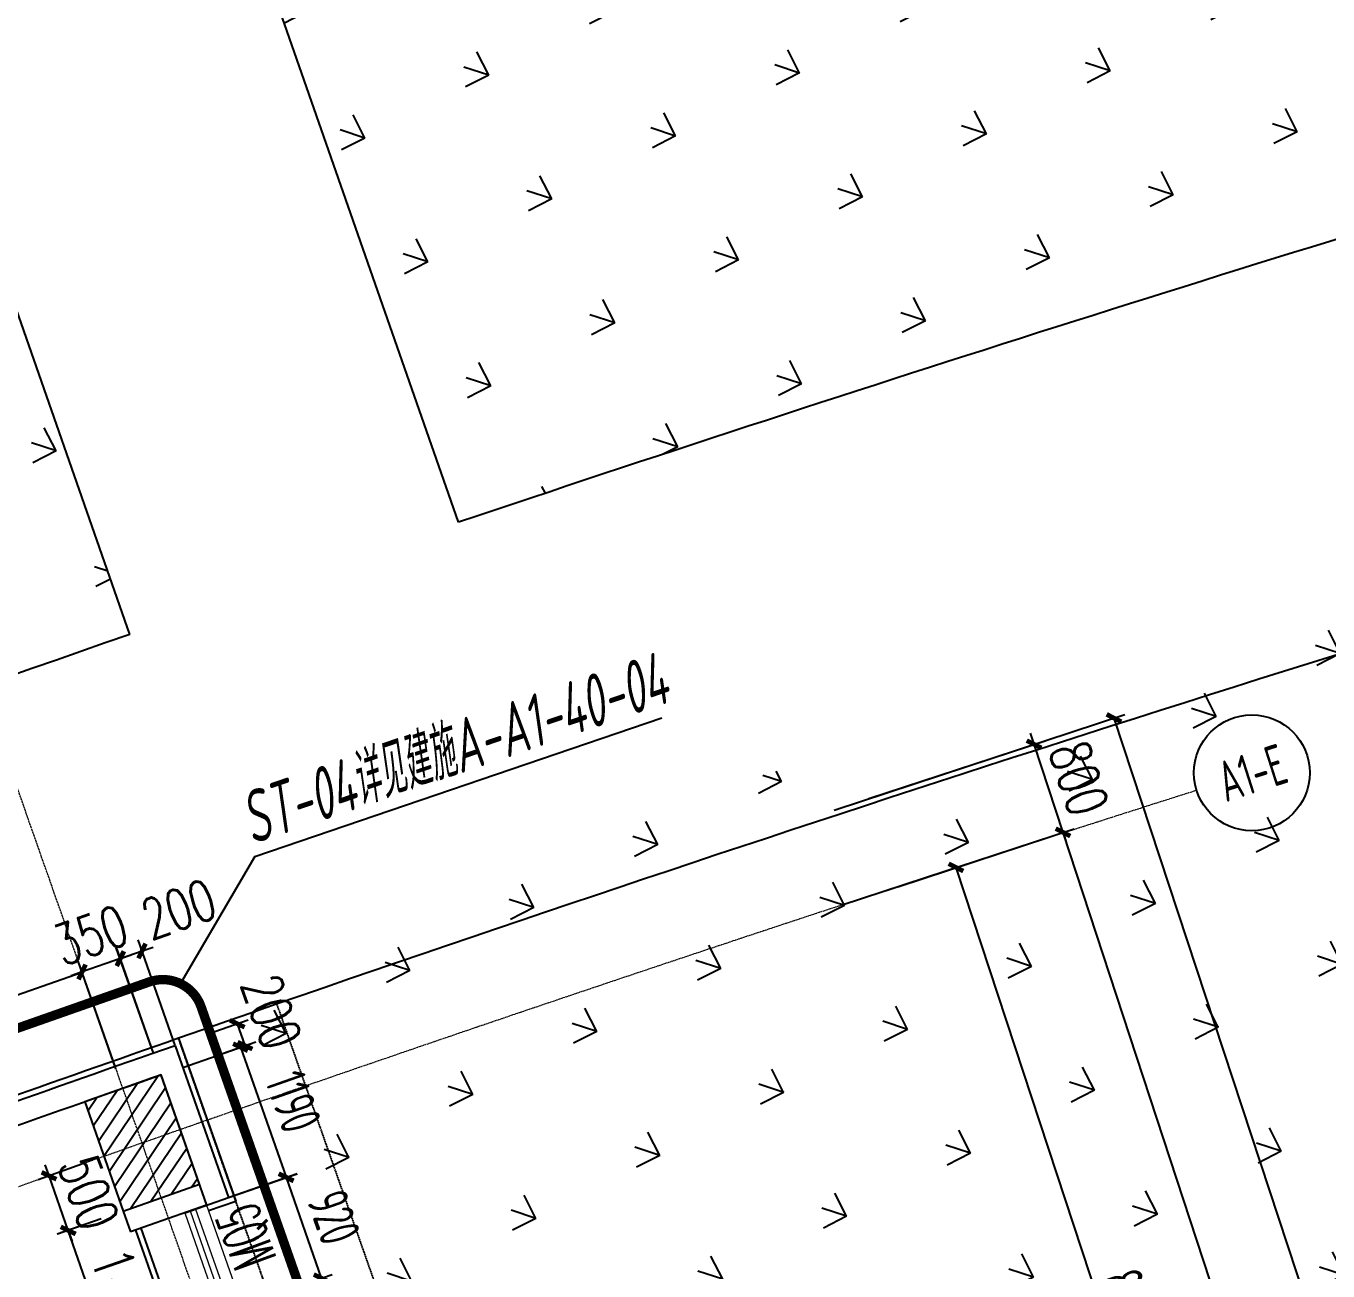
# Model space of a CAD drawing. Header units: millimetres. Extents: x -167 to 12027559, y -6694179 to 6449.
# Drawn here: x 11672759 to 11683999, y -6396486 to -6385738 of the extents above; entities that cross this region are included whole.
import ezdxf
from ezdxf.enums import TextEntityAlignment as Align

# ---------------------------------------------------------------- set-up
doc = ezdxf.new("R2010")
doc.units = ezdxf.units.MM
doc.header["$LTSCALE"] = 10
for name, pattern in [('A1-RG-AXIS$0$CENTER', [50.8, 31.75, -6.35, 6.35, -6.35]), ('A1-RI-F1$0$CENTER2', [1.125, 0.75, -0.125, 0.125, -0.125]), ('A1-RI-F1$0$Dash', [6, 3, -3]), ('A1-RI-F1$0$DASHED', [0.75, 0.5, -0.25]), ('A1-RI-F1$0$HIDDEN', [0.375, 0.25, -0.125])]:
    doc.linetypes.add(name, pattern=pattern)
for name, color, linetype in [('A1-RD-1F$0$A-DIMS-1：100', 1, 'Continuous'), ('A1-RD-1F$0$A-WALL', 7, 'Continuous'), ('A1-RD-1F$0$外保温', 41, 'Continuous'), ('A1-RG-AXIS$0$A-COLU-HATH', 8, 'Continuous'), ('A1-RG-AXIS$0$A-COLUMN', 7, 'Continuous'), ('A1-RG-AXIS$0$A-DIMS-100', 1, 'Continuous'), ('A1-RG-AXIS$0$A-SYMB-NAME', 13, 'Continuous'), ('A1-RI-F1$0$442 Site - clean$0$mry-green area hatch', 76, 'Continuous'), ('A1-RI-F1$0$442 Site - clean$0$mry-roads', 2, 'Continuous'), ('A1-RI-F1$0$A-DIMS-1：100', 1, 'Continuous'), ('A1-RI-F1$0$A-FUZHUXIAN', 55, 'Continuous'), ('A1-RI-F1$0$A-SYMB', 4, 'Continuous'), ('A1-RI-F1$0$A-TEXT', 4, 'Continuous'), ('A1-RI-F1$0$A-WALL', 7, 'Continuous'), ('A1-RI-F1$0$G-ACCS', 7, 'Continuous'), ('A1-RI-F1$0$G-EVAC', 5, 'Continuous'), ('A1-RI-F1$0$N-SYMB-DOOR', 13, 'Continuous'), ('A1-RI-F1$0$N-SYMB-DOOR1', 13, 'Continuous'), ('A1-RI-F1$0$N-SYMB-DOOR2', 13, 'Continuous'), ('A1-RI-F1$0$道路中线_内部道路', 3, 'A1-RI-F1$0$CENTER2')]:
    doc.layers.add(name, color=color, linetype=linetype)
doc.layers.add('A1-RD-1F$0$A1-RI-F3$0$mry-interior handrail', color=4, linetype='Continuous', lineweight=9)
doc.layers.add('A1-RG-AXIS$0$A-GRID', color=1, linetype='A1-RG-AXIS$0$CENTER', lineweight=9)
doc.styles.add('A1-RD-1F$0$XD2008', font='xd-hzs.shx', dxfattribs={"width": 0.7, "bigfont": 'xd-hztxt.shx'})
doc.styles.add('A1-RG-AXIS$0$A1-RG-AXIS$0$XD2008', font='xd-hzs.shx', dxfattribs={"width": 0.7, "bigfont": 'xd-hztxt.shx'})
doc.styles.add('A1-RG-AXIS$0$XD2008', font='xd-hzs.shx', dxfattribs={"width": 0.7, "bigfont": 'xd-hztxt.shx'})
doc.styles.add('A1-RI-F1$0$ECADI', font='gbeitc.shx', dxfattribs={"width": 0.7, "bigfont": 'gbcbig.shx'})
doc.styles.add('A1-RI-F1$0$ECADI-SYM', font='simplex.shx', dxfattribs={"width": 0.7, "bigfont": 'hztxt.shx'})
doc.styles.add('A1-RI-F1$0$XD2008', font='txt.shx', dxfattribs={"width": 0.7, "bigfont": 'xd-hztxt.shx'})
doc.dimstyles.new('A1-RD-1F$0$XD100$0', dxfattribs={"dimscale": 100, "dimtxt": 3.5, "dimasz": 2, "dimexe": 1, "dimexo": 2, "dimgap": 1, "dimtad": 1, "dimdec": 0, "dimdsep": 46, "dimtxsty": 'A1-RD-1F$0$XD2008', "dimblk": 'A1-RD-1F$0$_ArchTick', "dimblk1": 'A1-RD-1F$0$_ArchTick', "dimblk2": 'A1-RD-1F$0$_ArchTick', "dimsah": 1, "dimcen": 2.5, "dimclrd": 1, "dimclre": 1, "dimclrt": 4, "dimaunit": 1, "dimadec": 0, "dimazin": 0, "dimtfac": 1, "dimtdec": 0, "dimtix": 1, "dimtmove": 2, "dimatfit": 3, "dimfxl": 0, "dimtolj": 1, "dimtzin": 0, "dimarcsym": 0})
doc.dimstyles.new('A1-RG-AXIS$0$XD100$0', dxfattribs={"dimscale": 100, "dimtxt": 5.5, "dimasz": 1, "dimexe": 1, "dimexo": 2, "dimgap": 0.5, "dimtad": 1, "dimdec": 0, "dimdsep": 46, "dimtxsty": 'A1-RG-AXIS$0$XD2008', "dimblk": 'A1-RG-AXIS$0$_ArchTick', "dimblk1": 'A1-RG-AXIS$0$_ArchTick', "dimblk2": 'A1-RG-AXIS$0$_ArchTick', "dimsah": 1, "dimcen": 2.5, "dimclrt": 4, "dimazin": 0, "dimtfac": 1, "dimtdec": 0, "dimtix": 1, "dimtmove": 0, "dimatfit": 3, "dimfxl": 0, "dimtolj": 1, "dimtzin": 0, "dimarcsym": 0})
doc.dimstyles.new('A1-RI-F1$0$XD100$0', dxfattribs={"dimscale": 100, "dimtxt": 3.5, "dimasz": 2, "dimexe": 1, "dimexo": 2, "dimgap": 1, "dimtad": 1, "dimdec": 0, "dimdsep": 46, "dimtxsty": 'A1-RI-F1$0$XD2008', "dimblk1": 'A1-RI-F1$0$_ArchTick', "dimblk2": 'A1-RI-F1$0$_ArchTick', "dimsah": 1, "dimcen": 2.5, "dimclrd": 1, "dimclre": 1, "dimclrt": 4, "dimaunit": 1, "dimadec": 0, "dimazin": 0, "dimtfac": 1, "dimtdec": 0, "dimtix": 1, "dimtmove": 2, "dimatfit": 3, "dimfxl": 0, "dimtolj": 1, "dimtzin": 0, "dimarcsym": 0})
pattern_1 = [(161.94682, (-11520186.1, 6499236.26), (-1069.71302, -543.795965), [225, -1472.05628]), (116.94682, (-11520186.1, 6499236.3), (-1069.71302, -543.79596), [225, -975]), (206.94682, (-11520186.1, 6499236.3), (543.79596, -1069.71302), [225, -975])]

# ---------------------------------------------------------------- blocks, each defined once
blk = doc.blocks.new('A1-RG-AXIS$0$_ArchTick')
at = {"color": 0, "linetype": 'ByBlock', "const_width": 0.4}
blk.add_lwpolyline([(-0.5, -0.5), (0.5, 0.5)], dxfattribs=at)
blk = doc.blocks.new('*D683')
at = {"layer": 'A1-RG-AXIS$0$A-DIMS-100', "color": 0, "lineweight": -2}
for p, q in [((11680096, -6393230), (11681807, -6392668)), ((11690356, -6419016), (11681712, -6392699)), ((11688740, -6419547), (11690451, -6418985))]:
    blk.add_line(p, q, dxfattribs=at)
at = {"layer": 'Defpoints', "color": 0}
for p in [(11681712, -6392699), (11679906, -6393293), (11688550, -6419609)]:
    blk.add_point(p, dxfattribs=at)
at = {"layer": 'A1-RG-AXIS$0$A-DIMS-100', "color": 0, "lineweight": -2, "xscale": 100, "yscale": 100, "zscale": 100}
for p, rotation in [((11681712, -6392699), 108.182712823025), ((11690356, -6419016), 288.182712823025)]:
    blk.add_blockref('A1-RG-AXIS$0$_ArchTick', p, dxfattribs=dict(at, rotation=rotation))
at = {"layer": 'A1-RG-AXIS$0$A-DIMS-100', "color": 4, "insert": (11686260, -6405784), "char_height": 375, "attachment_point": 5, "rotation": 288.1827, "style": 'A1-RG-AXIS$0$XD2008'}
blk.add_mtext('\\A1;27700', dxfattribs=at)
blk = doc.blocks.new('*D686')
at = {"layer": 'A1-RG-AXIS$0$A-DIMS-100', "color": 0, "lineweight": -2}
for p, q in [((11679796, -6393329), (11680883, -6392971)), ((11683323, -6400695), (11680788, -6393002)), ((11682332, -6401022), (11683418, -6400664))]:
    blk.add_line(p, q, dxfattribs=at)
at = {"layer": 'Defpoints', "color": 0}
for p in [(11680788, -6393002), (11679606, -6393391), (11682142, -6401084)]:
    blk.add_point(p, dxfattribs=at)
at = {"layer": 'A1-RG-AXIS$0$A-DIMS-100', "color": 0, "lineweight": -2, "xscale": 100, "yscale": 100, "zscale": 100}
for p, rotation in [((11680788, -6393002), 108.2397998855985), ((11683323, -6400695), 288.2397998855985)]:
    blk.add_blockref('A1-RG-AXIS$0$_ArchTick', p, dxfattribs=dict(at, rotation=rotation))
at = {"layer": 'A1-RG-AXIS$0$A-DIMS-100', "color": 4, "insert": (11682281, -6396774), "char_height": 375, "attachment_point": 5, "rotation": 288.2398, "style": 'A1-RG-AXIS$0$XD2008'}
blk.add_mtext('\\A1;8100', dxfattribs=at)
blk = doc.blocks.new('A1-RG-AXIS$0$colu')
at = {"layer": 'A1-RG-AXIS$0$A-COLU-HATH', "linetype": 'ByBlock'}
h = blk.add_hatch(dxfattribs=at)
h.set_pattern_fill('ANSI31', color=256, scale=888, angle=11, style=0)
h.set_pattern_definition([(56, (-5304, 12651), (-92.02317055, 62.0704123), [])])
h.paths.add_polyline_path([(11591264, -6433839), (11591159, -6433557), (11590222, -6433908), (11590400, -6434382)])
h.paths.add_polyline_path([(11582706, -6437301), (11582516, -6436795), (11581580, -6437146), (11581701, -6437474)])
h.paths.add_polyline_path([(11590472, -6449024), (11591080, -6449817), (11591635, -6449392), (11591027, -6448598)])
h.paths.add_polyline_path([(11597647, -6443800), (11598174, -6444530), (11598741, -6444120), (11598215, -6443391)])
h.paths.add_polyline_path([(11585545, -6442594), (11586154, -6443388), (11586709, -6442962), (11586101, -6442168)])
h.paths.add_polyline_path([(11592849, -6437150), (11593376, -6437880), (11593943, -6437471), (11593417, -6436741)])
h.paths.add_polyline_path([(11606395, -6455924), (11606921, -6456654), (11607489, -6456244), (11606962, -6455514)])
h.paths.add_polyline_path([(11601626, -6449315), (11602153, -6450044), (11602720, -6449635), (11602194, -6448905)])
edge = h.paths.add_edge_path()
edge.add_arc((11595249, -6454684), 425, 0, 360)
edge = h.paths.add_edge_path()
edge.add_arc((11600176, -6461115), 425, 0, 360)
h.paths.add_polyline_path([(11613307, -6451074), (11613812, -6451818), (11614392, -6451425), (11613886, -6450680)])
h.paths.add_polyline_path([(11620356, -6446424), (11620839, -6447183), (11621430, -6446806), (11620946, -6446047)])
h.paths.add_polyline_path([(11615974, -6439552), (11616458, -6440311), (11617048, -6439934), (11616564, -6439175)])
h.paths.add_polyline_path([(11608730, -6444330), (11609235, -6445075), (11609815, -6444682), (11609309, -6443937)])
h.paths.add_polyline_path([(11600306, -6431919), (11600812, -6432664), (11601391, -6432270), (11600885, -6431526)])
h.paths.add_polyline_path([(11607910, -6426904), (11608394, -6427663), (11608984, -6427286), (11608500, -6426527)])
h.paths.add_polyline_path([(11630302, -6423285), (11630693, -6423983), (11631129, -6423739), (11630739, -6423040)])
h.paths.add_polyline_path([(11626248, -6416039), (11626639, -6416737), (11627075, -6416493), (11626684, -6415795)])
h.paths.add_polyline_path([(11627535, -6441978), (11627997, -6442751), (11628598, -6442392), (11628136, -6441619)])
h.paths.add_polyline_path([(11634839, -6437741), (11635279, -6438526), (11635889, -6438184), (11635450, -6437399)])
h.paths.add_polyline_path([(11615655, -6422109), (11616117, -6422881), (11616718, -6422522), (11616256, -6421750)])
h.paths.add_polyline_path([(11619863, -6429147), (11620325, -6429919), (11620926, -6429560), (11620464, -6428788)])
h.paths.add_polyline_path([(11630859, -6430629), (11631299, -6431414), (11631910, -6431072), (11631470, -6430287)])
h.paths.add_polyline_path([(11627539, -6424694), (11627978, -6425480), (11628589, -6425138), (11628150, -6424353)])
h.paths.add_polyline_path([(11623353, -6434983), (11623815, -6435756), (11624415, -6435396), (11623953, -6434624)])
h.paths.add_polyline_path([(11623535, -6417538), (11623974, -6418324), (11624585, -6417982), (11624146, -6417197)])
h.paths.add_polyline_path([(11635339, -6420464), (11635756, -6421262), (11636376, -6420938), (11635960, -6420140)])
h.paths.add_polyline_path([(11645506, -6407138), (11645842, -6407864), (11645388, -6408074), (11645053, -6407348)])
h.paths.add_polyline_path([(11648218, -6414201), (11648554, -6414927), (11649008, -6414718), (11648672, -6413991)])
h.paths.add_polyline_path([(11649797, -6429904), (11650191, -6430713), (11650820, -6430407), (11650426, -6429597)])
h.paths.add_polyline_path([(11632163, -6412872), (11631542, -6413196), (11632283, -6414615), (11632904, -6414290)])
h.paths.add_polyline_path([(11648553, -6404923), (11647915, -6405211), (11648573, -6406669), (11649211, -6406381)])
h.paths.add_polyline_path([(11638488, -6426491), (11638905, -6427289), (11639525, -6426965), (11639108, -6426167)])
h.paths.add_polyline_path([(11646232, -6422575), (11646626, -6423384), (11647255, -6423078), (11646862, -6422268)])
h.paths.add_polyline_path([(11643258, -6416460), (11643651, -6417269), (11644281, -6416963), (11643887, -6416153)])
edge = h.paths.add_edge_path()
edge.add_arc((11640554, -6410101), 425, 0, 360)
h.paths.add_polyline_path([(11642262, -6433715), (11642678, -6434512), (11643299, -6434188), (11642882, -6433391)])
h.paths.add_polyline_path([(11657439, -6426310), (11657809, -6427131), (11658447, -6426843), (11658077, -6426022)])
h.paths.add_polyline_path([(11654086, -6418882), (11654456, -6419702), (11655094, -6419414), (11654724, -6418594)])
h.paths.add_polyline_path([(11659423, -6409141), (11659770, -6409971), (11660416, -6409702), (11660069, -6408871)])
h.paths.add_polyline_path([(11651288, -6412684), (11651658, -6413504), (11652296, -6413216), (11651926, -6412396)])
h.paths.add_polyline_path([(11672567, -6404095), (11672841, -6404846), (11673311, -6404675), (11673037, -6403924)])
h.paths.add_polyline_path([(11669749, -6396288), (11670092, -6397229), (11670562, -6397058), (11670219, -6396117)])
h.paths.add_polyline_path([(11678236, -6409178), (11678568, -6410121), (11679228, -6409889), (11678897, -6408946)])
h.paths.add_polyline_path([(11675949, -6402668), (11676281, -6403611), (11676941, -6403379), (11676610, -6402436)])
h.paths.add_polyline_path([(11662042, -6415416), (11662388, -6416247), (11663034, -6415977), (11662688, -6415147)])
h.paths.add_polyline_path([(11670094, -6412181), (11670417, -6413021), (11671070, -6412770), (11670748, -6411930)])
h.paths.add_polyline_path([(11656266, -6401573), (11656651, -6402496), (11657297, -6402226), (11656912, -6401304)])
h.paths.add_polyline_path([(11664718, -6398177), (11665077, -6399111), (11665730, -6398860), (11665372, -6397926)])
h.paths.add_polyline_path([(11667657, -6405832), (11667980, -6406673), (11668633, -6406422), (11668311, -6405582)])
h.paths.add_polyline_path([(11673265, -6395025), (11673596, -6395969), (11674256, -6395737), (11673925, -6394793)])
edge = h.paths.add_edge_path()
edge.add_arc((11681417, -6417175), 425, 0, 360)
h.paths.add_polyline_path([(11673015, -6419789), (11673338, -6420629), (11673991, -6420379), (11673669, -6419538)])
h.paths.add_polyline_path([(11665180, -6422938), (11665527, -6423769), (11666173, -6423499), (11665826, -6422668)])
at = {"layer": 'A1-RG-AXIS$0$A-COLUMN'}
blk.add_lwpolyline([(11673265, -6395025), (11673596, -6395969), (11674256, -6395737), (11673925, -6394793)], close=True, dxfattribs=at)
blk = doc.blocks.new('A1-RG-AXIS$0$A1zhouhao')
at = {"color": 13}
blk.add_circle((11937809, -6402822), 500, dxfattribs=at)
at = {"style": 'A1-RG-AXIS$0$A1-RG-AXIS$0$XD2008', "width": 0.7}
blk.add_attdef('GRID', text='', height=500, dxfattribs=at).set_placement((11937809, -6402822), align=Align.MIDDLE)
blk = doc.blocks.new('A1-RI-F1$0$_ArchTick')
at = {"color": 0, "linetype": 'ByBlock', "const_width": 0.4}
blk.add_lwpolyline([(-0.5, -0.5), (0.5, 0.5)], dxfattribs=at)
blk = doc.blocks.new('*D132')
at = {"layer": 'A1-RI-F1$0$A-DIMS-1：100', "color": 1, "linetype": 'ByBlock', "lineweight": -2}
for p, q in [((11674330, -6394439), (11674677, -6394318)), ((11674582, -6394351), (11674649, -6394540)), ((11674397, -6394628), (11674743, -6394507))]:
    blk.add_line(p, q, dxfattribs=at)
at = {"layer": 'Defpoints', "color": 0, "linetype": 'ByBlock'}
for p in [(11674142, -6394506), (11674649, -6394540), (11674208, -6394695)]:
    blk.add_point(p, dxfattribs=at)
at = {"layer": 'A1-RI-F1$0$A-DIMS-1：100', "color": 1, "linetype": 'ByBlock', "lineweight": -2, "xscale": 100, "yscale": 100, "zscale": 100}
for p, rotation in [((11674582, -6394351), 109.3579411780255), ((11674649, -6394540), 289.3579411780254)]:
    blk.add_blockref('A1-RI-F1$0$_ArchTick', p, dxfattribs=dict(at, rotation=rotation))
at = {"layer": 'A1-RI-F1$0$A-DIMS-1：100', "color": 4, "linetype": 'ByBlock', "insert": (11674877, -6394248), "char_height": 350, "attachment_point": 5, "rotation": 289.3579, "style": 'A1-RI-F1$0$XD2008'}
blk.add_mtext('\\A1;200', dxfattribs=at)
blk = doc.blocks.new('*D133')
at = {"layer": 'A1-RI-F1$0$A-DIMS-1：100', "color": 1, "linetype": 'ByBlock', "lineweight": -2}
for p, q in [((11679737, -6392507), (11682247, -6391681)), ((11682152, -6391712), (11691055, -6418786)), ((11688640, -6419580), (11691150, -6418754))]:
    blk.add_line(p, q, dxfattribs=at)
at = {"layer": 'Defpoints', "color": 0, "linetype": 'ByBlock'}
for p in [(11679547, -6392569), (11691055, -6418786), (11688450, -6419642)]:
    blk.add_point(p, dxfattribs=at)
at = {"layer": 'A1-RI-F1$0$A-DIMS-1：100', "color": 1, "linetype": 'ByBlock', "lineweight": -2, "xscale": 100, "yscale": 100, "zscale": 100}
for p, rotation in [((11682152, -6391712), 108.2035673494226), ((11691055, -6418786), 288.2035673494226)]:
    blk.add_blockref('A1-RI-F1$0$_ArchTick', p, dxfattribs=dict(at, rotation=rotation))
at = {"layer": 'A1-RI-F1$0$A-DIMS-1：100', "color": 4, "linetype": 'ByBlock', "insert": (11686865, -6405163), "char_height": 350, "attachment_point": 5, "rotation": 288.2036, "style": 'A1-RI-F1$0$XD2008'}
blk.add_mtext('\\A1;28500', dxfattribs=at)
blk = doc.blocks.new('*D134')
at = {"layer": 'A1-RI-F1$0$A-DIMS-1：100', "color": 1, "linetype": 'ByBlock', "lineweight": -2}
for p, q in [((11681462, -6391939), (11681431, -6391844)), ((11680036, -6392408), (11681557, -6391908)), ((11681712, -6392699), (11681462, -6391939)), ((11680286, -6393168), (11681807, -6392668)), ((11681712, -6392699), (11681743, -6392794))]:
    blk.add_line(p, q, dxfattribs=at)
at = {"layer": 'Defpoints', "color": 0, "linetype": 'ByBlock'}
for p in [(11681462, -6391939), (11679846, -6392471), (11680096, -6393230)]:
    blk.add_point(p, dxfattribs=at)
at = {"layer": 'A1-RI-F1$0$A-DIMS-1：100', "color": 1, "linetype": 'ByBlock', "lineweight": -2, "xscale": 100, "yscale": 100, "zscale": 100}
for p, rotation in [((11681462, -6391939), 288.2035673495805), ((11681712, -6392699), 108.2035673495804)]:
    blk.add_blockref('A1-RI-F1$0$_ArchTick', p, dxfattribs=dict(at, rotation=rotation))
at = {"layer": 'A1-RI-F1$0$A-DIMS-1：100', "color": 4, "linetype": 'ByBlock', "insert": (11681848, -6392233), "char_height": 350, "attachment_point": 5, "rotation": 288.2036, "style": 'A1-RI-F1$0$XD2008'}
blk.add_mtext('\\A1;800', dxfattribs=at)
blk = doc.blocks.new('*D249')
at = {"layer": 'A1-RI-F1$0$A-DIMS-1：100', "color": 1, "linetype": 'ByBlock', "lineweight": -2}
for p, q in [((11674047, -6394539), (11673727, -6393628)), ((11673572, -6393789), (11673477, -6393822)), ((11673859, -6394605), (11673538, -6393695)), ((11673572, -6393789), (11673760, -6393723)), ((11673760, -6393723), (11673855, -6393689))]:
    blk.add_line(p, q, dxfattribs=at)
at = {"layer": 'Defpoints', "color": 0, "linetype": 'ByBlock'}
for p in [(11673760, -6393723), (11673925, -6394794), (11674114, -6394728)]:
    blk.add_point(p, dxfattribs=at)
at = {"layer": 'A1-RI-F1$0$A-DIMS-1：100', "color": 1, "linetype": 'ByBlock', "lineweight": -2, "xscale": 100, "yscale": 100, "zscale": 100}
for p, rotation in [((11673760, -6393723), 199.3816226689408), ((11673572, -6393789), 19.38162266894076)]:
    blk.add_blockref('A1-RI-F1$0$_ArchTick', p, dxfattribs=dict(at, rotation=rotation))
at = {"layer": 'A1-RI-F1$0$A-DIMS-1：100', "color": 4, "linetype": 'ByBlock', "insert": (11674077, -6393363), "char_height": 350, "attachment_point": 5, "rotation": 19.3816, "style": 'A1-RI-F1$0$XD2008'}
blk.add_mtext('\\A1;200', dxfattribs=at)
blk = doc.blocks.new('*D250')
at = {"layer": 'A1-RI-F1$0$A-DIMS-1：100', "color": 1, "linetype": 'ByBlock', "lineweight": -2}
for p, q in [((11673573, -6393789), (11673242, -6393904)), ((11673859, -6394605), (11673539, -6393694)), ((11673573, -6393789), (11673667, -6393756)), ((11673242, -6393904), (11673148, -6393938)), ((11673529, -6394721), (11673209, -6393810))]:
    blk.add_line(p, q, dxfattribs=at)
at = {"layer": 'Defpoints', "color": 0, "linetype": 'ByBlock'}
for p in [(11673242, -6393904), (11673925, -6394794), (11673595, -6394909)]:
    blk.add_point(p, dxfattribs=at)
at = {"layer": 'A1-RI-F1$0$A-DIMS-1：100', "color": 1, "linetype": 'ByBlock', "lineweight": -2, "xscale": 100, "yscale": 100, "zscale": 100}
for p, rotation in [((11673573, -6393789), 199.3254333161719), ((11673242, -6393904), 19.32543331617187)]:
    blk.add_blockref('A1-RI-F1$0$_ArchTick', p, dxfattribs=dict(at, rotation=rotation))
at = {"layer": 'A1-RI-F1$0$A-DIMS-1：100', "color": 4, "linetype": 'ByBlock', "insert": (11673316, -6393587), "char_height": 350, "attachment_point": 5, "rotation": 19.3254, "style": 'A1-RI-F1$0$XD2008'}
blk.add_mtext('\\A1;350', dxfattribs=at)
blk = doc.blocks.new('*D254')
at = {"layer": 'A1-RI-F1$0$A-DIMS-1：100', "color": 1, "linetype": 'ByBlock', "lineweight": -2}
for p, q in [((11669859, -6395093), (11673242, -6393905)), ((11673535, -6394740), (11673209, -6393810)), ((11670153, -6395928), (11669826, -6394999))]:
    blk.add_line(p, q, dxfattribs=at)
at = {"layer": 'Defpoints', "color": 0, "linetype": 'ByBlock'}
for p in [(11673242, -6393905), (11673602, -6394929), (11670219, -6396117)]:
    blk.add_point(p, dxfattribs=at)
at = {"layer": 'A1-RI-F1$0$A-DIMS-1：100', "color": 1, "linetype": 'ByBlock', "lineweight": -2, "xscale": 100, "yscale": 100, "zscale": 100}
for p, rotation in [((11673242, -6393905), 19.35703132825806), ((11669859, -6395093), 199.357031328258)]:
    blk.add_blockref('A1-RI-F1$0$_ArchTick', p, dxfattribs=dict(at, rotation=rotation))
at = {"layer": 'A1-RI-F1$0$A-DIMS-1：100', "color": 4, "linetype": 'ByBlock', "insert": (11671459, -6394239), "char_height": 350, "attachment_point": 5, "rotation": 19.357, "style": 'A1-RI-F1$0$XD2008'}
blk.add_mtext('\\A1;3585', dxfattribs=at)
blk = doc.blocks.new('A1-RD-1F$0$_ArchTick')
at = {"color": 0, "linetype": 'ByBlock', "const_width": 0.4}
blk.add_lwpolyline([(-0.5, -0.5), (0.5, 0.5)], dxfattribs=at)
blk = doc.blocks.new('*D788')
at = {"layer": 'A1-RD-1F$0$A-DIMS-1：100', "color": 1, "linetype": 'ByBlock', "lineweight": -2}
for p, q in [((11674111, -6394729), (11674704, -6394521)), ((11674610, -6394554), (11675004, -6395676)), ((11674505, -6395852), (11675099, -6395643))]:
    blk.add_line(p, q, dxfattribs=at)
at = {"layer": 'Defpoints', "color": 0, "linetype": 'ByBlock'}
for p in [(11673922, -6394796), (11675004, -6395676), (11674317, -6395918)]:
    blk.add_point(p, dxfattribs=at)
at = {"layer": 'A1-RD-1F$0$A-DIMS-1：100', "color": 1, "linetype": 'ByBlock', "lineweight": -2, "xscale": 100, "yscale": 100, "zscale": 100}
for p, rotation in [((11674610, -6394554), 109.3579411784633), ((11675004, -6395676), 289.3579411784633)]:
    blk.add_blockref('A1-RD-1F$0$_ArchTick', p, dxfattribs=dict(at, rotation=rotation))
at = {"layer": 'A1-RD-1F$0$A-DIMS-1：100', "color": 4, "linetype": 'ByBlock', "insert": (11675067, -6395024), "char_height": 350, "attachment_point": 5, "rotation": 289.3579, "style": 'A1-RD-1F$0$XD2008'}
blk.add_mtext('\\A1;1190', dxfattribs=at)
blk = doc.blocks.new('*D789')
at = {"layer": 'A1-RD-1F$0$A-DIMS-1：100', "color": 1, "linetype": 'ByBlock', "lineweight": -2}
for p, q in [((11674508, -6395851), (11675100, -6395646)), ((11675005, -6395678), (11675307, -6396547)), ((11674811, -6396720), (11675402, -6396515))]:
    blk.add_line(p, q, dxfattribs=at)
at = {"layer": 'Defpoints', "color": 0, "linetype": 'ByBlock'}
for p in [(11674320, -6395917), (11675307, -6396547), (11674622, -6396786)]:
    blk.add_point(p, dxfattribs=at)
at = {"layer": 'A1-RD-1F$0$A-DIMS-1：100', "color": 1, "linetype": 'ByBlock', "lineweight": -2, "xscale": 100, "yscale": 100, "zscale": 100}
for p, rotation in [((11675005, -6395678), 109.1763386529531), ((11675307, -6396547), 289.1763386529531)]:
    blk.add_blockref('A1-RD-1F$0$_ArchTick', p, dxfattribs=dict(at, rotation=rotation))
at = {"layer": 'A1-RD-1F$0$A-DIMS-1：100', "color": 4, "linetype": 'ByBlock', "insert": (11675416, -6396023), "char_height": 350, "attachment_point": 5, "rotation": 289.1763, "style": 'A1-RD-1F$0$XD2008'}
blk.add_mtext('\\A1;920', dxfattribs=at)
blk = doc.blocks.new('*D660')
at = {"layer": 'A1-RI-F1$0$A-DIMS-1：100', "color": 1, "linetype": 'ByBlock', "lineweight": -2}
for p, q in [((11673407, -6396035), (11673027, -6396168)), ((11673590, -6397475), (11673122, -6396135)), ((11673876, -6397375), (11673496, -6397508))]:
    blk.add_line(p, q, dxfattribs=at)
at = {"layer": 'Defpoints', "color": 0, "linetype": 'ByBlock'}
for p in [(11673596, -6395969), (11673122, -6396135), (11674065, -6397310)]:
    blk.add_point(p, dxfattribs=at)
at = {"layer": 'A1-RI-F1$0$A-DIMS-1：100', "color": 1, "linetype": 'ByBlock', "lineweight": -2, "xscale": 100, "yscale": 100, "zscale": 100}
for p, rotation in [((11673122, -6396135), 109.2622087756659), ((11673590, -6397475), 289.262208775666)]:
    blk.add_blockref('A1-RI-F1$0$_ArchTick', p, dxfattribs=dict(at, rotation=rotation))
at = {"layer": 'A1-RI-F1$0$A-DIMS-1：100', "color": 4, "linetype": 'ByBlock', "insert": (11673616, -6396714), "char_height": 350, "attachment_point": 5, "rotation": 289.2622, "style": 'A1-RI-F1$0$XD2008'}
blk.add_mtext('\\A1;1420', dxfattribs=at)
blk = doc.blocks.new('*D661')
at = {"layer": 'A1-RI-F1$0$A-DIMS-1：100', "color": 1, "linetype": 'ByBlock', "lineweight": -2}
for p, q in [((11673241, -6395564), (11672863, -6395698)), ((11672957, -6395664), (11672924, -6395570)), ((11673123, -6396136), (11672957, -6395664)), ((11673407, -6396035), (11673029, -6396169)), ((11673123, -6396136), (11673156, -6396230))]:
    blk.add_line(p, q, dxfattribs=at)
at = {"layer": 'Defpoints', "color": 0, "linetype": 'ByBlock'}
for p in [(11673430, -6395498), (11672957, -6395664), (11673596, -6395969)]:
    blk.add_point(p, dxfattribs=at)
at = {"layer": 'A1-RI-F1$0$A-DIMS-1：100', "color": 1, "linetype": 'ByBlock', "lineweight": -2, "xscale": 100, "yscale": 100, "zscale": 100}
for p, rotation in [((11672957, -6395664), 289.4204516784384), ((11673123, -6396136), 109.4204516784384)]:
    blk.add_blockref('A1-RI-F1$0$_ArchTick', p, dxfattribs=dict(at, rotation=rotation))
at = {"layer": 'A1-RI-F1$0$A-DIMS-1：100', "color": 4, "linetype": 'ByBlock', "insert": (11673299, -6395809), "char_height": 350, "attachment_point": 5, "rotation": 289.4205, "style": 'A1-RI-F1$0$XD2008'}
blk.add_mtext('\\A1;500', dxfattribs=at)
blk = doc.blocks.new('A1-RI-F1$0$mc')
at = {"layer": 'A1-RI-F1$0$N-SYMB-DOOR', "style": 'A1-RI-F1$0$ECADI-SYM', "width": 0.7}
for tag, p in [('门窗主编号1', (55.7, -311.3)), ('门窗主编号2', (667.6, -311.3))]:
    blk.add_attdef(tag, p, '', height=180, dxfattribs=at)
at = {"layer": 'A1-RI-F1$0$N-SYMB-DOOR', "style": 'A1-RI-F1$0$ECADI-SYM', "width": 0.7, "flags": 1}
for tag, p in [('洞口尺寸(宽X高)', (55.6, -717.2)), ('备注', (57.1, -921.2))]:
    blk.add_attdef(tag, p, '', height=180, dxfattribs=at)
at = {"layer": 'A1-RI-F1$0$N-SYMB-DOOR1', "style": 'A1-RI-F1$0$ECADI-SYM', "width": 0.7}
blk.add_attdef('门窗辅编号1', (55.7, -516.1), '', height=180, dxfattribs=at)
at = {"layer": 'A1-RI-F1$0$N-SYMB-DOOR2', "style": 'A1-RI-F1$0$ECADI-SYM', "width": 0.7}
blk.add_attdef('门窗辅编号2', (311.5, -516.1), '', height=180, dxfattribs=at)
blk = doc.blocks.new('A1-RI-F1$0$A$C6B365CFD')
at = {"layer": 'A1-RI-F1$0$442 Site - clean$0$mry-green area hatch'}
h = blk.add_hatch(dxfattribs=at)
h.set_pattern_fill('GRASS', color=256, scale=1200, angle=71.9468, style=0)
h.set_pattern_definition(pattern_1)
edge = h.paths.add_edge_path()
edge.add_arc((139560, 109825), 10075, 36.228, 112.7492, ccw=False)
edge.add_line((147688, 115779), (148343, 114755))
edge.add_arc((240588, -192829), 321118, 106.69417, 108.57436)
edge.add_line((138301, 111562), (135664, 119116))
edge.add_line((135664, 119116), (135664, 119116))
h = blk.add_hatch(dxfattribs=at)
h.set_pattern_fill('GRASS', color=256, scale=1200, angle=71.9468, style=0)
h.set_pattern_definition(pattern_1)
edge = h.paths.add_edge_path()
edge.add_line((105590, 107328), (108874, 100033))
edge.add_arc((240588, -192829), 321118, 109.10966, 114.21574, ccw=False)
edge.add_line((135462, 110594), (132825, 118147))
edge.add_arc((240588, -192829), 329118, 109.11282, 114.2163)
h = blk.add_hatch(dxfattribs=at)
h.set_pattern_fill('GRASS', color=256, scale=1200, angle=71.9468, style=0)
h.set_pattern_definition([(161.94682, (-11538107.3, 6501587.2), (-1069.71302, -543.795965), [225, -1472.05628]), (116.94682, (-11538107.3, 6501587.2), (-1069.71302, -543.79596), [225, -975]), (206.94682, (-11538107.3, 6501587.2), (543.79596, -1069.71302), [225, -975])])
h.paths.add_polyline_path([(149835, 108751), (149524, 111167, 0.022042), (149373, 112036, 0.011189), (135789, 107630), (139120, 98149), (138410, 97900), (138799, 96793), (142505, 98095), (141938, 99774), (150614, 102703)])
at = {"layer": 'A1-RI-F1$0$442 Site - clean$0$mry-roads'}
for p, q in [((138301, 111562), (135664, 119116)), ((135462, 110594), (132825, 118147))]:
    blk.add_line(p, q, dxfattribs=at)
at = {"layer": 'A1-RI-F1$0$442 Site - clean$0$mry-roads', "linetype": 'A1-RI-F1$0$HIDDEN'}
blk.add_lwpolyline([(150614, 102703), (146912, 99466), (142529, 98024), (139446, 96966), (139040, 98121), (139040, 98121), (135883, 107107)], dxfattribs=at)
blk.add_arc((139606, 109890), 10000, 29.1066, 108.4479, dxfattribs=at)
at = {"layer": 'A1-RI-F1$0$442 Site - clean$0$mry-roads'}
for centre, radius, start, end in [((240588, -192829), 321118, 106.69417, 108.57436), ((241010, -193630), 318582, 106.69697, 109.26788), ((240588, -192829), 321118, 109.10966, 114.21574)]:
    blk.add_arc(centre, radius, start, end, dxfattribs=at)
at = {"layer": 'A1-RI-F1$0$道路中线_内部道路', "ltscale": 10}
blk.add_arc((240588, -192829), 331118, 95.27413, 136.56334, dxfattribs=at)
blk = doc.blocks.new('A1-RG-AXIS')
at = {"layer": 'A1-RG-AXIS$0$A-GRID', "linetype": 'A1-RG-AXIS$0$CENTER', "ltscale": 0.05}
blk.add_lwpolyline([(11684567.3, -6426142.2), (11670777.5, -6386890)], dxfattribs=at)
blk.add_lwpolyline([(11682866.1, -6392336.6, 0.1037295), (11569674.9, -6456283.6, 0.1037295)], format="xyb", dxfattribs=at)
at = {"layer": 'A1-RG-AXIS$0$A-COLU-HATH', "linetype": 'ByBlock'}
blk.add_blockref('A1-RG-AXIS$0$colu', (0, 0), dxfattribs=at)
at = {"layer": 'A1-RG-AXIS$0$A-SYMB-NAME', "linetype": 'ByBlock'}
ref = blk.add_blockref('A1-RG-AXIS$0$A1zhouhao', (-1634515.7, -3913864.7), dxfattribs=dict(at, rotation=17.66521001700248))
ref.add_attrib('GRID', 'A1-E', dxfattribs={"layer": '0', "color": 4, "height": 350, "rotation": 17.66521, "style": 'A1-RG-AXIS$0$A1-RG-AXIS$0$XD2008', "width": 0.7}).set_placement((11683342.5, -6392184.8), align=Align.MIDDLE)
at = {"layer": 'A1-RG-AXIS$0$A-DIMS-100'}
for p1, p2, distance, picture, middle in [((11688550, -6419609.5), (11679906.2, -6393292.6), -1900.9, '*D683', (11686259.7, -6405783.8)), ((11682141.8, -6401084.3), (11679606.5, -6393391.3), -1243.6, '*D686', (11682280.8, -6396774.2))]:
    dim = blk.add_aligned_dim(p1=p1, p2=p2, distance=distance, dimstyle='A1-RG-AXIS$0$XD100$0', override={"dimtxt": 3.75}, dxfattribs=at)
    dim.commit()
    dim.dimension.update_dxf_attribs({"geometry": picture, "text_midpoint": middle})
blk = doc.blocks.new('A1-RD-1F')
at = {"layer": 'A1-RD-1F$0$A-WALL', "linetype": 'ByBlock'}
for p, q in [((11674045, -6394540.9), (11674505.4, -6395851.6)), ((11673922.5, -6394795.6), (11674316.8, -6395917.9)), ((11674128.2, -6395984.1), (11674505.4, -6395851.6))]:
    blk.add_line(p, q, dxfattribs=at)
for radius, start, end in [(317391, 109.257348, 110.478508), (317191, 109.293412, 110.478406)]:
    blk.add_arc((11778724.2, -6694172.8), radius, start, end, dxfattribs=at)
at = {"layer": 'A1-RD-1F$0$A1-RI-F3$0$mry-interior handrail', "ltscale": 0.25}
for p, q in [((11674316.9, -6395917.8), (11674621.8, -6396785.8)), ((11674128.2, -6395984.1), (11674433.1, -6396852.1)), ((11674175.3, -6395967.6), (11674480.3, -6396835.5)), ((11674222.5, -6395951), (11674527.4, -6396819))]:
    blk.add_line(p, q, dxfattribs=at)
at = {"layer": 'A1-RD-1F$0$外保温'}
for p in [(11674075.6, -6394477.2), (11674333.3, -6395965)]:
    blk.add_line(p, (11674569.2, -6395882.2), dxfattribs=at)
blk.add_arc((11778724.2, -6694172.8), 317441, 109.248339, 110.478406, dxfattribs=at)
at = {"layer": 'A1-RD-1F$0$A-DIMS-1：100', "color": 3, "linetype": 'ByBlock'}
for p1, p2, distance, picture, middle in [((11673922.5, -6394795.6), (11674316.8, -6395917.9), 728.9, '*D788', (11675066.7, -6395024)), ((11674319.6, -6395916.9), (11674621.8, -6396785.8), 725.9, '*D789', (11675416, -6396022.6))]:
    dim = blk.add_aligned_dim(p1=p1, p2=p2, distance=distance, dimstyle='A1-RD-1F$0$XD100$0', override={"dimasz": 1}, dxfattribs=at)
    dim.commit()
    dim.dimension.update_dxf_attribs({"geometry": picture, "text_midpoint": middle})
blk = doc.blocks.new('A1-RI-F1')
at = {"layer": 'A1-RI-F1$0$A-FUZHUXIAN', "ltscale": 200}
for p, q in [((11674011.4, -6397000.5), (11673706.4, -6396132.3)), ((11674058.6, -6396983.9), (11673753.6, -6396115.7))]:
    blk.add_line(p, q, dxfattribs=at)
at = {"layer": 'A1-RI-F1$0$A-SYMB', "linetype": 'A1-RI-F1$0$DASHED', "ltscale": 2, "const_width": 81}
blk.add_lwpolyline([(11674269.7, -6394204.1), (11677551.6, -6403545.8, -0.4142136), (11677337.4, -6403992), (11673038.7, -6405502.2, -0.4142136), (11672592.6, -6405288), (11669310.7, -6395946.3, -0.4142136), (11669524.9, -6395500.1), (11673823.6, -6393989.9, -0.4142136)], format="xyb", close=True, dxfattribs=at)
at = {"layer": 'A1-RI-F1$0$A-TEXT'}
for q in [(11678248.5, -6391709.6), (11674091, -6394004.6)]:
    blk.add_line((11674734.8, -6392907.4), q, dxfattribs=at)
at = {"layer": 'A1-RI-F1$0$A-WALL', "linetype": 'ByBlock'}
for p in [(11674316.7, -6395917.9), (11673596.1, -6395969)]:
    blk.add_line(p, (11673659.3, -6396148.8), dxfattribs=at)
blk.add_arc((11778731.9, -6694178.6), 317200, 109.293837, 109.420222, dxfattribs=at)
at = {"layer": 'A1-RI-F1$0$G-EVAC', "color": 4, "linetype": 'A1-RI-F1$0$Dash', "ltscale": 0.1}
blk.add_line((11678488.7, -6404323.1), (11674925.6, -6394181.4), dxfattribs=at)
at = {"linetype": 'ByBlock'}
blk.add_blockref('A1-RD-1F', (0, 0), dxfattribs=at)
at = {"color": 3, "linetype": 'ByBlock'}
blk.add_blockref('A1-RG-AXIS', (0, 0), dxfattribs=at)
at = {"layer": 'A1-RI-F1$0$G-ACCS', "linetype": 'ByBlock'}
blk.add_blockref('A1-RI-F1$0$A$C6B365CFD', (11538192.7, -6501584.3), dxfattribs=at)
at = {"layer": 'A1-RI-F1$0$N-SYMB-DOOR'}
ref = blk.add_blockref('A1-RI-F1$0$mc', (11674512.8, -6396611.8), dxfattribs=dict(at, xscale=1.499999999729432, yscale=1.499999999729432, rotation=110.0467985483325))
ref.add_attrib('门窗主编号1', 'MQ5', (11674922.7, -6396373.3), dxfattribs={"height": 375, "rotation": 110.0468, "style": 'A1-RI-F1$0$ECADI-SYM', "width": 0.5})
at = {"layer": 'A1-RI-F1$0$A-TEXT', "style": 'A1-RI-F1$0$ECADI', "width": 0.7}
blk.add_text('ST-04详见建施A-A1-40-04', height=450, rotation=18.8238, dxfattribs=at).set_placement((11674708.4, -6392807, 0))
at = {"layer": 'A1-RI-F1$0$A-DIMS-1：100', "linetype": 'ByBlock'}
for p1, p2, distance, picture, middle in [((11679546.9, -6392569), (11688450, -6419642.3), 2742.4, '*D133', (11686864.9, -6405163)), ((11680096.2, -6393230.2), (11679846.4, -6392470.5), -1700.9, '*D134', (11681848.3, -6392233.1)), ((11673925, -6394793.7), (11673594.8, -6394909.5), -1065, '*D250', (11673316.4, -6393587.1)), ((11670219.1, -6396117.2), (11673601.6, -6394928.8), 1085.5, '*D254', (11671459.4, -6394239.4)), ((11673596.1, -6395968.9), (11673429.9, -6395497.6), 501.4, '*D661', (11673299.4, -6395808.5)), ((11674064.5, -6397309.5), (11673596.1, -6395968.9), 502.5, '*D660', (11673615.6, -6396714.3))]:
    dim = blk.add_aligned_dim(p1=p1, p2=p2, distance=distance, dimstyle='A1-RI-F1$0$XD100$0', override={"dimasz": 1, "dimadec": 2, "dimazin": 2}, dxfattribs=at)
    dim.commit()
    dim.dimension.update_dxf_attribs({"geometry": picture, "text_midpoint": middle})
for base, p1, p2, angle, picture, middle in [((11673760.2, -6393722.7), (11673925.1, -6394794), (11674113.7, -6394727.6), 19.38162, '*D249', (11674077, -6393363)), ((11674648.5, -6394539.8), (11674141.8, -6394505.8), (11674208.1, -6394694.6), 289.35794, '*D132', (11674876.9, -6394247.5))]:
    dim = blk.add_linear_dim(base=base, p1=p1, p2=p2, angle=angle, dimstyle='A1-RI-F1$0$XD100$0', override={"dimasz": 1, "dimadec": 2, "dimazin": 2}, dxfattribs=at)
    dim.commit()
    dim.dimension.update_dxf_attribs({"geometry": picture, "text_midpoint": middle, "dimtype": 129})

msp = doc.modelspace()

# ---------------------------------------------------------------- block references
at = {"color": 0}
msp.add_blockref('A1-RI-F1', (0, 0), dxfattribs=at)

doc.saveas('drawing.dxf')
